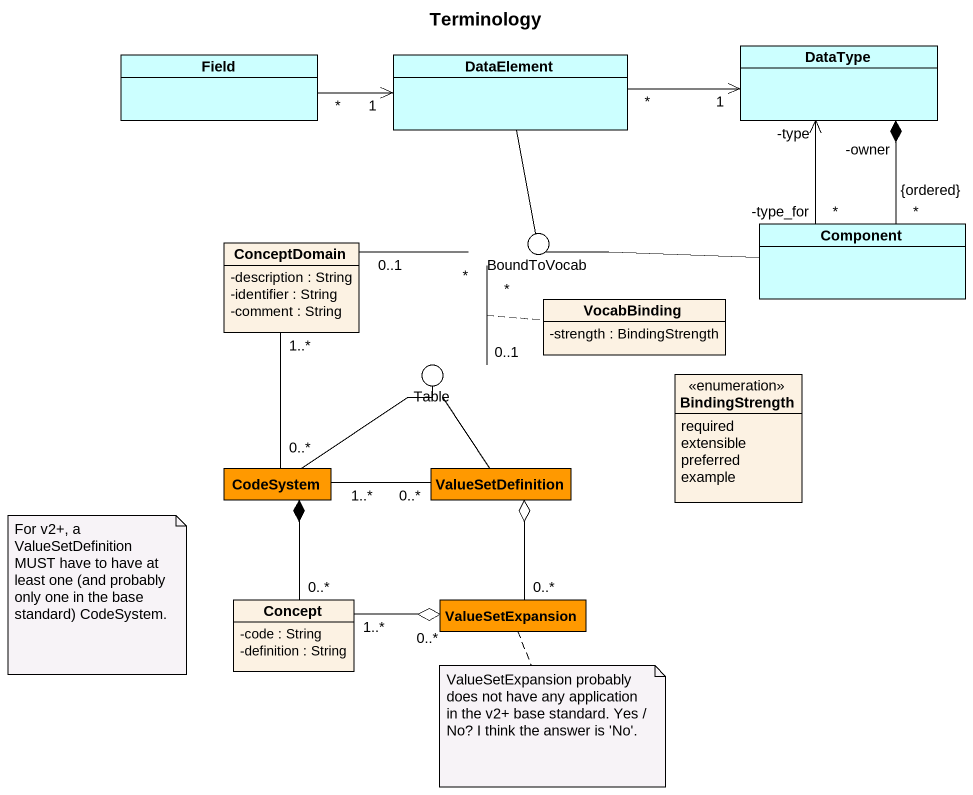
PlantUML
@startuml
title Terminology
allowmixing
hide circle
hide empty members
skinparam classAttributeIconSize 0
class Field #CCFFFF
class DataElement #CCFFFF
class DataType #CCFFFF
class ConceptDomain {
  -description : String
  -identifier : String
  -comment : String
}
() BoundToVocab
class "Component" as Component_ #CCFFFF
class VocabBinding {
  -strength : BindingStrength
}
() Table
enum BindingStrength {
  required
  extensible
  preferred
  example
}
class CodeSystem #FF9900
class ValueSetDefinition #FF9900
class Concept {
  -code : String
  -definition : String
}
class ValueSetExpansion #FF9900
Field "*" -right-> "1" DataElement
DataElement "*" -right-> "1" DataType
DataElement -- BoundToVocab
DataType "-owner" *-- "*\n{ordered}" Component_
ConceptDomain "1..*" -- "0..*" CodeSystem
BoundToVocab "*" -left- "0..1" ConceptDomain
BoundToVocab "*" -- "0..1" Table
Component_ "-type_for\n*" -up-> "-type" DataType
Component_ -left- BoundToVocab
CodeSystem -up- Table
CodeSystem *-- "0..*" Concept
ValueSetDefinition -up- Table
ValueSetDefinition "0..*" -left- "1..*" CodeSystem
ValueSetDefinition o-- "0..*" ValueSetExpansion
ValueSetExpansion "0..*" o-left- "1..*" Concept
note as N1
  For v2+, a ValueSetDefinition MUST have to have at least one (and probably only one in the base standard) CodeSystem.
end note
note bottom of ValueSetExpansion : ValueSetExpansion probably does not have any application in the v2+ base standard. Yes / No? I think the answer is 'No'.
@enduml
